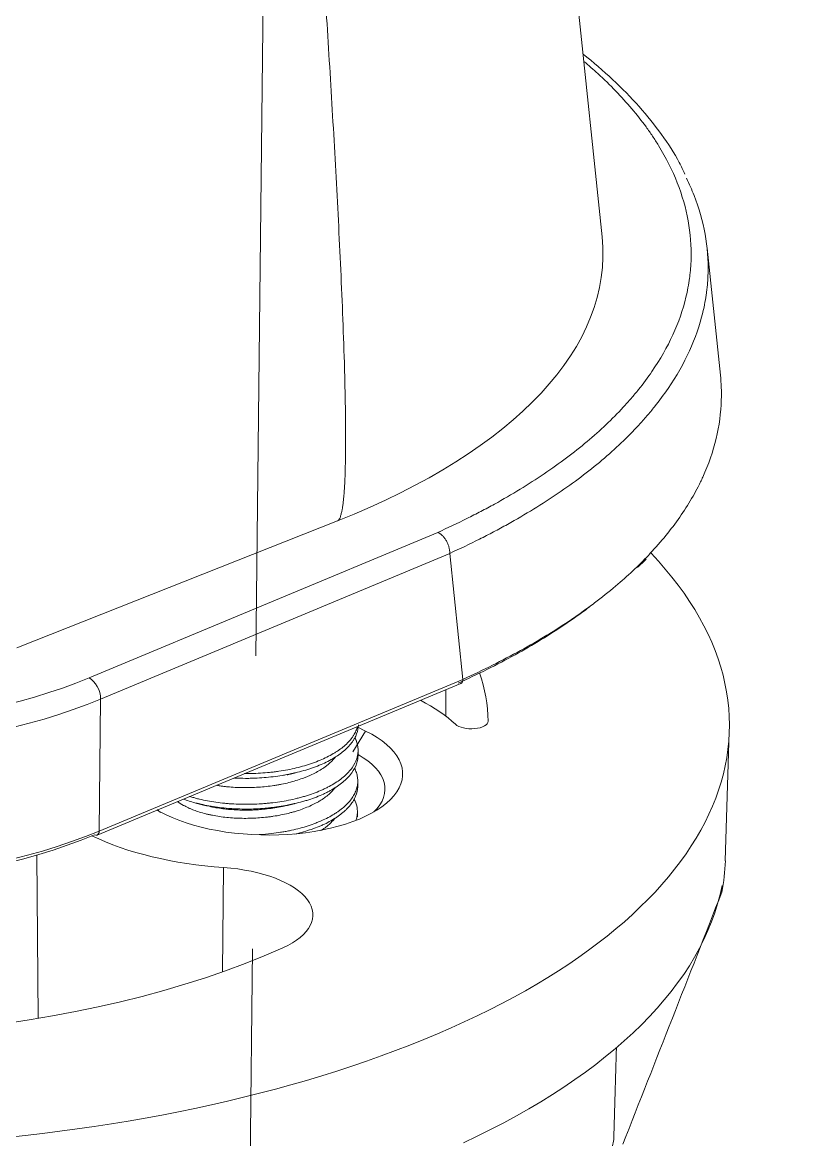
# Model space of a CAD drawing. Extents: x 8168 to 8762, y -18192 to -17772.
# Drawn here: x 8705.7 to 8728.6, y -17979.4 to -17946.98 of the extents above; entities that cross this region are included whole.
import ezdxf

# ---------------------------------------------------------------- set-up
doc = ezdxf.new("R2010")
doc.units = 0
doc.header["$MEASUREMENT"] = 0
doc.linetypes.add('CENTER', pattern=[47.5, 22, -8.5, 8.5, -8.5])
doc.linetypes.add('HIDDEN2', pattern=[4.7625, 3.175, -1.5875])
doc.layers.add('1', color=4, linetype='HIDDEN2')

msp = doc.modelspace()

# ---------------------------------------------------------------- linework, layer by layer
at = {"layer": '1', "color": 7, "linetype": 'Continuous', "lineweight": 18}
for p, q in [((8722.521, -17953.202), (8713.152, -17863.366)), ((8725.955, -17957.215), (8725.572, -17953.537)), ((8705.543, -17965.132), (8714.847, -17961.445)), ((8718.104, -17962.39), (8718.485, -17966.043)), ((8707.871, -17970.561), (8718.424, -17966.161)), ((8715.414, -17967.418), (8715.663, -17967.542)), ((8726.099, -17971.312), (8726.215, -17967.554)), ((8715.443, -17968.249), (8715.444, -17968.112)), ((8715.433, -17969.139), (8715.434, -17969.002)), ((8709.859, -17969.962), (8709.608, -17969.837)), ((8715.423, -17970.031), (8715.424, -17969.893))]:
    msp.add_line(p, q, dxfattribs=at)
at = {"layer": '1', "color": 1, "linetype": 'CENTER', "lineweight": 13}
msp.add_line((8712.724, -17943.363), (8711.979, -18009.334), dxfattribs=at)
at = {"layer": '1', "color": 1, "linetype": 'Continuous', "lineweight": 13}
for p, q in [((8707.637, -17966), (8717.76, -17961.779)), ((8718.104, -17962.39), (8707.974, -17966.614)), ((8707.931, -17970.444), (8718.485, -17966.044)), ((8717.993, -17967.113), (8717.988, -17966.343)), ((8707.974, -17966.614), (8707.931, -17970.444)), ((8715.663, -17967.542), (8715.287, -17968.142)), ((8706.159, -17975.881), (8706.122, -17971.141)), ((8711.513, -17974.527), (8711.539, -17971.502))]:
    msp.add_line(p, q, dxfattribs=at)
at = {"layer": '1', "color": 7, "linetype": 'Continuous', "lineweight": 18}
for centre, major_axis, ratio, start_param, end_param in [((8699.527, -17953.498), (-23.02, 0.26), 0.454517, 2.304077, 3.194179), ((8698.719, -17967.132), (-27.498, 0.311), 0.454517, 1.084525, 3.556336), ((8698.719, -17967.132), (-20.499, 0.232), 0.454517, 3.153318, 3.304334), ((8712.419, -17968.583), (-6.5, 0.073), 0.454517, 3.59816, 3.879305), ((8718.718, -17967.251), (-0.5, 0.006), 0.454517, 0.456567, 3.153318), ((8712.761, -17968.752), (3.977, -0.045), 0.454517, 3.899599, 7.041192), ((8712.756, -17969.197), (-3.468, 0.039), 0.454517, 2.712421, 3.83122), ((8699.041, -17966.231), (12.799, -0.145), 0.454517, 4.20575, 5.470396), ((8712.419, -17968.583), (-6.5, 0.073), 0.454517, 0.768529, 1.440078), ((8707.794, -17970.377), (-0.077, 0.185), 0.61236, 2.52909, 3.1416), ((8711.133, -17972.849), (3, -0.034), 0.454517, 5.506143, 7.723263), ((8698.677, -17970.891), (-27.425, 0.31), 0.454517, 3.059764, 3.132684), ((8698.679, -17970.694), (27.428, -0.31), 0.454517, 5.525107, 6.201082), ((8698.719, -17967.132), (20.499, -0.232), 0.454517, 4.362782, 5.506143), ((8702.292, -17612.503), (8.078, 793.146), 0.034558, 4.231838, 4.235624)]:
    msp.add_ellipse(centre, major_axis=major_axis, ratio=ratio, start_param=start_param, end_param=end_param, dxfattribs=at)
at = {"layer": '1', "color": 1, "linetype": 'Continuous', "lineweight": 13}
for centre, major_axis, ratio, start_param, end_param in [((8699.091, -17961.777), (-12.499, 0.141), 0.454517, 1.064157, 2.328803), ((8707.632, -17966.445), (-0.192, 0.461), 0.61236, 4.099887, 5.670683), ((8699.086, -17962.223), (12.999, -0.147), 0.454517, 4.20575, 5.470396), ((8699.043, -17966.053), (-12.999, 0.147), 0.454517, 1.064157, 2.328803), ((8707.794, -17970.377), (-0.077, 0.185), 0.61236, 3.1416, 4.099887), ((8698.594, -17978.273), (-24.35, 0.275), 0.454517, 2.397818, 3.064785)]:
    msp.add_ellipse(centre, major_axis=major_axis, ratio=ratio, start_param=start_param, end_param=end_param, dxfattribs=at)
at = {"layer": '1', "color": 7, "linetype": 'Continuous', "lineweight": 18}
for points, knots in [([(8708.299, -17870.941), (8708.635, -17874.684), (8708.968, -17878.428), (8709.63, -17885.919), (8709.959, -17889.666), (8710.61, -17897.162), (8710.932, -17900.912), (8711.57, -17908.416), (8711.885, -17912.17), (8712.349, -17917.805), (8712.503, -17919.684), (8712.806, -17923.444), (8712.956, -17925.325), (8713.252, -17929.089), (8713.398, -17930.972), (8713.684, -17934.741), (8713.824, -17936.627), (8714.029, -17939.458), (8714.096, -17940.403), (8714.228, -17942.293), (8714.293, -17943.238), (8714.42, -17945.131), (8714.482, -17946.078), (8714.602, -17947.975), (8714.66, -17948.924), (8714.771, -17950.824), (8714.824, -17951.776), (8714.896, -17953.207), (8714.919, -17953.684), (8714.963, -17954.64), (8714.983, -17955.119), (8715.02, -17956.078), (8715.037, -17956.559), (8715.057, -17957.282), (8715.063, -17957.523), (8715.073, -17958.006), (8715.077, -17958.249), (8715.082, -17958.734), (8715.083, -17958.978), (8715.082, -17959.344), (8715.081, -17959.466), (8715.077, -17959.712), (8715.075, -17959.835), (8715.067, -17960.081), (8715.063, -17960.205), (8715.054, -17960.391), (8715.05, -17960.454), (8715.042, -17960.578), (8715.038, -17960.641), (8715.027, -17960.767), (8715.021, -17960.83), (8715.01, -17960.925), (8715.006, -17960.957), (8714.997, -17961.02), (8714.992, -17961.052), (8714.982, -17961.116), (8714.976, -17961.148), (8714.962, -17961.213), (8714.954, -17961.245), (8714.94, -17961.293), (8714.935, -17961.309), (8714.924, -17961.342), (8714.917, -17961.357), (8714.906, -17961.38), (8714.902, -17961.388), (8714.893, -17961.403), (8714.888, -17961.41), (8714.877, -17961.423), (8714.872, -17961.429), (8714.863, -17961.436), (8714.859, -17961.439), (8714.853, -17961.443), (8714.85, -17961.444), (8714.847, -17961.445)], [0, 0, 0, 0, 0.125, 0.125, 0.25, 0.25, 0.375, 0.375, 0.5, 0.5, 0.5625, 0.5625, 0.625, 0.625, 0.6875, 0.6875, 0.75, 0.75, 0.78125, 0.78125, 0.8125, 0.8125, 0.84375, 0.84375, 0.875, 0.875, 0.90625, 0.90625, 0.921875, 0.921875, 0.9375, 0.9375, 0.953125, 0.953125, 0.960937, 0.960937, 0.96875, 0.96875, 0.976562, 0.976562, 0.980469, 0.980469, 0.984375, 0.984375, 0.988281, 0.988281, 0.990234, 0.990234, 0.992187, 0.992187, 0.994141, 0.994141, 0.995117, 0.995117, 0.996094, 0.996094, 0.99707, 0.99707, 0.998047, 0.998047, 0.998535, 0.998535, 0.999023, 0.999023, 0.999268, 0.999268, 0.999512, 0.999512, 0.999756, 0.999756, 0.999878, 0.999878, 1, 1, 1, 1]), ([(8724.922, -17951.386), (8724.874, -17951.274), (8724.69, -17950.884), (8724.258, -17950.228), (8723.616, -17949.421), (8722.853, -17948.643), (8722.272, -17948.144), (8721.97, -17947.903)], [0, 0, 0, 0, 0.088896, 0.314297, 0.54336, 0.775134, 1, 1, 1, 1]), ([(8724.973, -17951.507), (8725.054, -17951.672), (8725.127, -17951.837), (8725.338, -17952.375), (8725.445, -17952.749), (8725.581, -17953.501), (8725.61, -17953.879), (8725.596, -17954.354), (8725.589, -17954.496), (8725.575, -17954.639), (8725.565, -17954.734), (8725.559, -17954.782), (8725.528, -17955.014), (8725.494, -17955.198), (8725.45, -17955.38)], [0, 0, 0, 0, 0.129719, 0.129719, 0.421221, 0.421221, 0.712724, 0.712724, 0.7856, 0.822038, 0.822038, 0.858475, 0.858475, 1, 1, 1, 1]), ([(8723.866, -17962.447), (8723.904, -17962.406), (8723.942, -17962.366), (8724.297, -17961.981), (8724.578, -17961.63), (8724.945, -17961.093), (8725.058, -17960.912), (8725.214, -17960.638), (8725.288, -17960.501), (8725.357, -17960.362), (8725.402, -17960.27), (8725.424, -17960.223), (8725.615, -17959.805), (8725.743, -17959.433), (8725.922, -17958.685), (8725.972, -17958.31), (8725.99, -17957.696), (8725.981, -17957.457), (8725.956, -17957.218)], [0, 0, 0, 0, 0.024726, 0.024726, 0.235164, 0.235164, 0.340383, 0.340383, 0.392993, 0.419297, 0.419297, 0.445602, 0.445602, 0.65604, 0.65604, 0.866477, 0.866477, 1, 1, 1, 1]), ([(8717.76, -17961.779), (8717.763, -17961.781), (8717.766, -17961.782), (8717.771, -17961.785), (8717.774, -17961.786), (8717.783, -17961.791), (8717.789, -17961.794), (8717.806, -17961.805), (8717.817, -17961.812), (8717.839, -17961.828), (8717.85, -17961.837), (8717.872, -17961.856), (8717.893, -17961.876), (8717.914, -17961.898), (8717.934, -17961.921), (8717.944, -17961.933), (8717.972, -17961.971), (8717.989, -17961.998), (8718.013, -17962.04), (8718.02, -17962.054), (8718.035, -17962.084), (8718.042, -17962.099), (8718.06, -17962.144), (8718.071, -17962.175), (8718.083, -17962.221), (8718.087, -17962.237), (8718.094, -17962.268), (8718.096, -17962.283), (8718.102, -17962.329), (8718.105, -17962.359), (8718.104, -17962.388)], [0, 0, 0, 0, 0.015625, 0.015625, 0.03125, 0.03125, 0.0625, 0.0625, 0.125, 0.125, 0.1875, 0.1875, 0.25, 0.3125, 0.3125, 0.375, 0.375, 0.5, 0.5, 0.5625, 0.5625, 0.625, 0.625, 0.75, 0.75, 0.8125, 0.8125, 0.875, 0.875, 1, 1, 1, 1]), ([(8722.152, -17963.946), (8722.145, -17963.952), (8722.138, -17963.957), (8722.077, -17964.002), (8722.024, -17964.042), (8721.915, -17964.122), (8721.751, -17964.24), (8721.582, -17964.358), (8721.009, -17964.744), (8720.52, -17965.042), (8719.479, -17965.616), (8718.927, -17965.891), (8718.344, -17966.155)], [0, 0, 0, 0, 0.006557, 0.006557, 0.056229, 0.056229, 0.105901, 0.205245, 0.205245, 0.602623, 0.602623, 1, 1, 1, 1]), ([(8718.485, -17966.044), (8718.485, -17966.055), (8718.484, -17966.066), (8718.481, -17966.082), (8718.48, -17966.087), (8718.477, -17966.097), (8718.476, -17966.102), (8718.47, -17966.116), (8718.466, -17966.124), (8718.456, -17966.139), (8718.45, -17966.145), (8718.437, -17966.155), (8718.431, -17966.158), (8718.424, -17966.161)], [0, 0, 0, 0, 0.204551, 0.204551, 0.306826, 0.306826, 0.409101, 0.409101, 0.613652, 0.613652, 0.818202, 0.818202, 1, 1, 1, 1]), ([(8715.453, -17967.358), (8715.453, -17967.381), (8715.451, -17967.404), (8715.44, -17967.516), (8715.415, -17967.604), (8715.364, -17967.713), (8715.353, -17967.735), (8715.335, -17967.767), (8715.328, -17967.778), (8715.315, -17967.8), (8715.281, -17967.853), (8715.241, -17967.906), (8715.135, -17968.029), (8715.05, -17968.108), (8714.937, -17968.194), (8714.925, -17968.203), (8714.899, -17968.222), (8714.886, -17968.231), (8714.846, -17968.259), (8714.818, -17968.277), (8714.734, -17968.331), (8714.675, -17968.365), (8714.551, -17968.431), (8714.487, -17968.463), (8714.352, -17968.523), (8714.281, -17968.552), (8714.19, -17968.586), (8714.171, -17968.593), (8714.134, -17968.606), (8714.078, -17968.626), (8714.021, -17968.645), (8713.905, -17968.681), (8713.748, -17968.726), (8713.584, -17968.764), (8713.458, -17968.791), (8713.394, -17968.803), (8713.33, -17968.815), (8713.286, -17968.823), (8713.265, -17968.826), (8713.156, -17968.844), (8712.981, -17968.87), (8712.715, -17968.896), (8712.537, -17968.907), (8712.402, -17968.912), (8712.357, -17968.914), (8712.267, -17968.915), (8712.222, -17968.915), (8712.07, -17968.915), (8711.963, -17968.912), (8711.858, -17968.906)], [0, 0, 0, 0, 0.025974, 0.025974, 0.127435, 0.127435, 0.1528, 0.1528, 0.165483, 0.165483, 0.178166, 0.228896, 0.228896, 0.330357, 0.330357, 0.34304, 0.34304, 0.355722, 0.355722, 0.381088, 0.381088, 0.431818, 0.431818, 0.482549, 0.482549, 0.533279, 0.533279, 0.545962, 0.545962, 0.558644, 0.58401, 0.58401, 0.63474, 0.685471, 0.685471, 0.710836, 0.723519, 0.723519, 0.736201, 0.736201, 0.786932, 0.837662, 0.888393, 0.888393, 0.913758, 0.913758, 0.939123, 0.939123, 1, 1, 1, 1]), ([(8712.149, -17968.777), (8712.169, -17968.777), (8712.234, -17968.777), (8712.298, -17968.776), (8712.522, -17968.771), (8712.7, -17968.761), (8712.922, -17968.738), (8712.988, -17968.731), (8713.054, -17968.722), (8713.099, -17968.716), (8713.121, -17968.713), (8713.231, -17968.697), (8713.317, -17968.683), (8713.572, -17968.634), (8713.735, -17968.594), (8713.932, -17968.536), (8713.971, -17968.524), (8714.048, -17968.499), (8714.086, -17968.486), (8714.198, -17968.446), (8714.27, -17968.418), (8714.409, -17968.36), (8714.476, -17968.329), (8714.604, -17968.265), (8714.666, -17968.232), (8714.754, -17968.181), (8714.783, -17968.163), (8714.839, -17968.127), (8714.866, -17968.109), (8714.944, -17968.054), (8714.993, -17968.016), (8715.129, -17967.9), (8715.206, -17967.82), (8715.284, -17967.713), (8715.299, -17967.692), (8715.326, -17967.649), (8715.339, -17967.627), (8715.374, -17967.562), (8715.398, -17967.507), (8715.416, -17967.452), (8715.419, -17967.442)], [0, 0, 0, 0, 0.012972, 0.042453, 0.042453, 0.160377, 0.160377, 0.189859, 0.204599, 0.204599, 0.21934, 0.21934, 0.278302, 0.278302, 0.396227, 0.396227, 0.425708, 0.425708, 0.455189, 0.455189, 0.514151, 0.514151, 0.573113, 0.573113, 0.632076, 0.632076, 0.661557, 0.661557, 0.691038, 0.691038, 0.75, 0.75, 0.867925, 0.867925, 0.897406, 0.897406, 0.926887, 0.926887, 0.985849, 1, 1, 1, 1]), ([(8710.552, -17969.438), (8710.575, -17969.445), (8710.598, -17969.453), (8710.657, -17969.47), (8710.693, -17969.481), (8710.768, -17969.501), (8710.805, -17969.51), (8710.996, -17969.556), (8711.155, -17969.586), (8711.404, -17969.621), (8711.488, -17969.631), (8711.617, -17969.644), (8711.661, -17969.647), (8711.748, -17969.654), (8711.792, -17969.656), (8712.012, -17969.668), (8712.19, -17969.67), (8712.458, -17969.663), (8712.547, -17969.659), (8712.682, -17969.65), (8712.727, -17969.646), (8712.817, -17969.638), (8712.862, -17969.634), (8713.083, -17969.61), (8713.256, -17969.584), (8713.51, -17969.534), (8713.593, -17969.515), (8713.717, -17969.484), (8713.758, -17969.474), (8713.838, -17969.452), (8713.877, -17969.44), (8714.072, -17969.381), (8714.219, -17969.327), (8714.392, -17969.253), (8714.426, -17969.238), (8714.492, -17969.207), (8714.525, -17969.19), (8714.621, -17969.142), (8714.682, -17969.108), (8714.855, -17969.004), (8714.957, -17968.931), (8715.069, -17968.833), (8715.09, -17968.813), (8715.121, -17968.783), (8715.131, -17968.773), (8715.151, -17968.753), (8715.199, -17968.702), (8715.242, -17968.649), (8715.331, -17968.523), (8715.376, -17968.436), (8715.409, -17968.335), (8715.412, -17968.324), (8715.418, -17968.301), (8715.421, -17968.29), (8715.429, -17968.256), (8715.433, -17968.234), (8715.443, -17968.166), (8715.446, -17968.122), (8715.441, -17967.988), (8715.422, -17967.899), (8715.383, -17967.799), (8715.378, -17967.788), (8715.368, -17967.765), (8715.363, -17967.754), (8715.357, -17967.742), (8715.357, -17967.742)], [0, 0, 0, 0, 0.011781, 0.011781, 0.029741, 0.029741, 0.047701, 0.047701, 0.11954, 0.11954, 0.15546, 0.15546, 0.173419, 0.173419, 0.191379, 0.191379, 0.263218, 0.263218, 0.299138, 0.299138, 0.317098, 0.317098, 0.335057, 0.335057, 0.406896, 0.406896, 0.442816, 0.442816, 0.460776, 0.460776, 0.478735, 0.478735, 0.550574, 0.550574, 0.568534, 0.568534, 0.586494, 0.586494, 0.622414, 0.622414, 0.694253, 0.694253, 0.712212, 0.712212, 0.721192, 0.721192, 0.730172, 0.766092, 0.766092, 0.837931, 0.837931, 0.846911, 0.846911, 0.855891, 0.855891, 0.87385, 0.87385, 0.90977, 0.90977, 0.981609, 0.981609, 0.990589, 0.990589, 0.999569, 1, 1, 1, 1]), ([(8715.443, -17968.253), (8715.443, -17968.267), (8715.442, -17968.281), (8715.439, -17968.317), (8715.437, -17968.339), (8715.43, -17968.384), (8715.425, -17968.407), (8715.408, -17968.474), (8715.393, -17968.517), (8715.336, -17968.648), (8715.282, -17968.733), (8715.196, -17968.837), (8715.178, -17968.858), (8715.139, -17968.899), (8715.119, -17968.919), (8715.057, -17968.979), (8714.967, -17969.057), (8714.812, -17969.168), (8714.695, -17969.238), (8714.618, -17969.281), (8714.603, -17969.289), (8714.571, -17969.306), (8714.523, -17969.33), (8714.474, -17969.354), (8714.374, -17969.4), (8714.236, -17969.458), (8714.088, -17969.51), (8713.974, -17969.547), (8713.915, -17969.565), (8713.856, -17969.582), (8713.816, -17969.593), (8713.796, -17969.599), (8713.614, -17969.648), (8713.447, -17969.684), (8713.19, -17969.728), (8713.103, -17969.741), (8712.971, -17969.758), (8712.927, -17969.764), (8712.86, -17969.771), (8712.838, -17969.773), (8712.793, -17969.778), (8712.681, -17969.788), (8712.569, -17969.795), (8712.391, -17969.804), (8712.302, -17969.806), (8712.124, -17969.806), (8712.035, -17969.805), (8711.924, -17969.8), (8711.902, -17969.799), (8711.857, -17969.797), (8711.835, -17969.796), (8711.769, -17969.792), (8711.725, -17969.789), (8711.508, -17969.771), (8711.34, -17969.75), (8711.097, -17969.71), (8711.017, -17969.695), (8710.92, -17969.674), (8710.9, -17969.669), (8710.861, -17969.661), (8710.804, -17969.647), (8710.748, -17969.633), (8710.593, -17969.591), (8710.482, -17969.556), (8710.377, -17969.517)], [0, 0, 0, 0, 0.011728, 0.011728, 0.031018, 0.031018, 0.050308, 0.050308, 0.088889, 0.088889, 0.166049, 0.166049, 0.185339, 0.185339, 0.204629, 0.204629, 0.24321, 0.28179, 0.32037, 0.32037, 0.330015, 0.330015, 0.33966, 0.35895, 0.35895, 0.397531, 0.436111, 0.436111, 0.455401, 0.465046, 0.465046, 0.474691, 0.474691, 0.551852, 0.551852, 0.590432, 0.590432, 0.609722, 0.609722, 0.619367, 0.619367, 0.629012, 0.667592, 0.667592, 0.706173, 0.706173, 0.744753, 0.744753, 0.754398, 0.754398, 0.764043, 0.764043, 0.783333, 0.783333, 0.860494, 0.860494, 0.899074, 0.899074, 0.908719, 0.908719, 0.918364, 0.937654, 0.937654, 1, 1, 1, 1]), ([(8711.339, -17969.117), (8711.373, -17969.123), (8711.406, -17969.128), (8711.476, -17969.139), (8711.511, -17969.143), (8711.582, -17969.152), (8711.618, -17969.156), (8711.799, -17969.174), (8711.946, -17969.182), (8712.171, -17969.185), (8712.247, -17969.185), (8712.4, -17969.181), (8712.476, -17969.177), (8712.704, -17969.162), (8712.854, -17969.146), (8713.039, -17969.118), (8713.076, -17969.112), (8713.15, -17969.099), (8713.186, -17969.093), (8713.295, -17969.071), (8713.366, -17969.055), (8713.575, -17969.003), (8713.708, -17968.962), (8713.866, -17968.904), (8713.898, -17968.892), (8713.96, -17968.868), (8713.99, -17968.855), (8714.079, -17968.817), (8714.135, -17968.79), (8714.298, -17968.707), (8714.397, -17968.647), (8714.496, -17968.575), (8714.507, -17968.567), (8714.529, -17968.551), (8714.56, -17968.526), (8714.59, -17968.501), (8714.647, -17968.451), (8714.706, -17968.392), (8714.756, -17968.332), (8714.775, -17968.307)], [0, 0, 0, 0, 0.026848, 0.026848, 0.054357, 0.054357, 0.081866, 0.081866, 0.191901, 0.191901, 0.246919, 0.246919, 0.301936, 0.301936, 0.411972, 0.411972, 0.43948, 0.43948, 0.466989, 0.466989, 0.522007, 0.522007, 0.632042, 0.632042, 0.659551, 0.659551, 0.68706, 0.68706, 0.742077, 0.742077, 0.852112, 0.852112, 0.865867, 0.865867, 0.879621, 0.90713, 0.90713, 0.962147, 1, 1, 1, 1]), ([(8712.573, -17970.547), (8712.693, -17970.54), (8712.813, -17970.53), (8713.019, -17970.506), (8713.106, -17970.494), (8713.215, -17970.477), (8713.237, -17970.474), (8713.28, -17970.466), (8713.302, -17970.462), (8713.367, -17970.451), (8713.41, -17970.442), (8713.621, -17970.399), (8713.782, -17970.358), (8714.014, -17970.285), (8714.09, -17970.26), (8714.182, -17970.225), (8714.2, -17970.218), (8714.237, -17970.204), (8714.291, -17970.183), (8714.343, -17970.161), (8714.445, -17970.115), (8714.511, -17970.084), (8714.636, -17970.019), (8714.695, -17969.985), (8714.781, -17969.933), (8714.822, -17969.906), (8714.862, -17969.879), (8714.888, -17969.86), (8714.901, -17969.851), (8714.965, -17969.804), (8715.012, -17969.766), (8715.142, -17969.648), (8715.215, -17969.566), (8715.288, -17969.46), (8715.301, -17969.438), (8715.326, -17969.395), (8715.338, -17969.373), (8715.37, -17969.307), (8715.405, -17969.218), (8715.423, -17969.129), (8715.434, -17969.04), (8715.436, -17968.995), (8715.432, -17968.927), (8715.43, -17968.905), (8715.423, -17968.86), (8715.418, -17968.837), (8715.402, -17968.77), (8715.388, -17968.726), (8715.361, -17968.663), (8715.353, -17968.644), (8715.343, -17968.625)], [0, 0, 0, 0, 0.067961, 0.067961, 0.118527, 0.118527, 0.131169, 0.131169, 0.143811, 0.143811, 0.169094, 0.169094, 0.270227, 0.270227, 0.320793, 0.320793, 0.333434, 0.333434, 0.346076, 0.371359, 0.371359, 0.421926, 0.421926, 0.472492, 0.472492, 0.497775, 0.510417, 0.510417, 0.523058, 0.523058, 0.573625, 0.573625, 0.674757, 0.674757, 0.70004, 0.70004, 0.725324, 0.725324, 0.77589, 0.826456, 0.826456, 0.877023, 0.877023, 0.902306, 0.902306, 0.927589, 0.927589, 0.978155, 0.978155, 1, 1, 1, 1]), ([(8710.203, -17969.583), (8710.255, -17969.624), (8710.314, -17969.662), (8710.423, -17969.723), (8710.469, -17969.747), (8710.531, -17969.775), (8710.543, -17969.781), (8710.569, -17969.792), (8710.581, -17969.797), (8710.62, -17969.813), (8710.647, -17969.824), (8710.781, -17969.875), (8710.898, -17969.912), (8711.055, -17969.952), (8711.087, -17969.959), (8711.152, -17969.974), (8711.185, -17969.981), (8711.285, -17970.001), (8711.353, -17970.013), (8711.561, -17970.044), (8711.704, -17970.058), (8711.89, -17970.069), (8711.927, -17970.07), (8712.002, -17970.073), (8712.04, -17970.074), (8712.153, -17970.076), (8712.229, -17970.075), (8712.455, -17970.07), (8712.607, -17970.06), (8712.796, -17970.04), (8712.834, -17970.036), (8712.909, -17970.026), (8712.947, -17970.021), (8713.058, -17970.005), (8713.204, -17969.979), (8713.346, -17969.948), (8713.45, -17969.922), (8713.485, -17969.913), (8713.554, -17969.894), (8713.588, -17969.885), (8713.757, -17969.834), (8713.883, -17969.788), (8714.06, -17969.711), (8714.117, -17969.685), (8714.199, -17969.643), (8714.226, -17969.629), (8714.265, -17969.607), (8714.278, -17969.6), (8714.304, -17969.585), (8714.317, -17969.578), (8714.429, -17969.51), (8714.517, -17969.447), (8714.632, -17969.346), (8714.676, -17969.303), (8714.716, -17969.259), (8714.731, -17969.241), (8714.739, -17969.232), (8714.759, -17969.206), (8714.772, -17969.19), (8714.784, -17969.173)], [0, 0, 0, 0, 0.059674, 0.059674, 0.098932, 0.098932, 0.108747, 0.108747, 0.118562, 0.118562, 0.138191, 0.138191, 0.216709, 0.216709, 0.236338, 0.236338, 0.255967, 0.255967, 0.295226, 0.295226, 0.373744, 0.373744, 0.393373, 0.393373, 0.413003, 0.413003, 0.452261, 0.452261, 0.530779, 0.530779, 0.550408, 0.550408, 0.570038, 0.570038, 0.609297, 0.648555, 0.648555, 0.668185, 0.668185, 0.687814, 0.687814, 0.766332, 0.766332, 0.805591, 0.805591, 0.82522, 0.82522, 0.835035, 0.835035, 0.844849, 0.844849, 0.923367, 0.923367, 0.962626, 0.97244, 0.97244, 0.982255, 0.982255, 1, 1, 1, 1]), ([(8715.433, -17969.142), (8715.433, -17969.149), (8715.432, -17969.156), (8715.428, -17969.253), (8715.409, -17969.341), (8715.364, -17969.452), (8715.354, -17969.474), (8715.332, -17969.517), (8715.32, -17969.539), (8715.282, -17969.603), (8715.223, -17969.687), (8715.15, -17969.769), (8715.09, -17969.829), (8715.068, -17969.849), (8715.024, -17969.889), (8715.001, -17969.909), (8714.929, -17969.967), (8714.828, -17970.042), (8714.714, -17970.112), (8714.594, -17970.18), (8714.531, -17970.213), (8714.432, -17970.26), (8714.398, -17970.275), (8714.329, -17970.305), (8714.294, -17970.319), (8714.115, -17970.39), (8713.964, -17970.44), (8713.735, -17970.504), (8713.662, -17970.522), (8713.588, -17970.539)], [0, 0, 0, 0, 0.012255, 0.012255, 0.165441, 0.165441, 0.203738, 0.203738, 0.242034, 0.242034, 0.318628, 0.395221, 0.395221, 0.433517, 0.433517, 0.471814, 0.471814, 0.548407, 0.625, 0.625, 0.701593, 0.701593, 0.73989, 0.73989, 0.778186, 0.778186, 0.931373, 0.931373, 1, 1, 1, 1]), ([(8715.386, -17970.125), (8715.389, -17970.114), (8715.393, -17970.102), (8715.402, -17970.069), (8715.41, -17970.035), (8715.415, -17970.001), (8715.418, -17969.979), (8715.42, -17969.967), (8715.425, -17969.911), (8715.425, -17969.866), (8715.414, -17969.732), (8715.391, -17969.643), (8715.345, -17969.54), (8715.337, -17969.524), (8715.33, -17969.509)], [0, 0, 0, 0, 0.055555, 0.055555, 0.164062, 0.218316, 0.218316, 0.272569, 0.272569, 0.489583, 0.489583, 0.923611, 0.923611, 1, 1, 1, 1]), ([(8713.376, -17969.701), (8713.369, -17969.702), (8713.362, -17969.704), (8713.319, -17969.714), (8713.283, -17969.722), (8713.175, -17969.744), (8713.103, -17969.757), (8712.883, -17969.793), (8712.734, -17969.811), (8712.544, -17969.825), (8712.506, -17969.827), (8712.43, -17969.832), (8712.392, -17969.833), (8712.278, -17969.837), (8712.203, -17969.838), (8711.978, -17969.835), (8711.831, -17969.828), (8711.649, -17969.811), (8711.613, -17969.807), (8711.542, -17969.799), (8711.506, -17969.794), (8711.402, -17969.78), (8711.265, -17969.758), (8711.135, -17969.731), (8711.04, -17969.708), (8711.009, -17969.7), (8710.976, -17969.692), (8710.974, -17969.691), (8710.972, -17969.691)], [0, 0, 0, 0, 0.00898, 0.00898, 0.053879, 0.053879, 0.143678, 0.143678, 0.323276, 0.323276, 0.368175, 0.368175, 0.413074, 0.413074, 0.502873, 0.502873, 0.682471, 0.682471, 0.72737, 0.72737, 0.77227, 0.77227, 0.862069, 0.951867, 0.951867, 0.996767, 0.996767, 1, 1, 1, 1]), ([(8714.367, -17970.431), (8714.397, -17970.412), (8714.426, -17970.393), (8714.476, -17970.357), (8714.508, -17970.333), (8714.539, -17970.308), (8714.559, -17970.291), (8714.569, -17970.283), (8714.618, -17970.241), (8714.653, -17970.206), (8714.715, -17970.14), (8714.741, -17970.108), (8714.765, -17970.075)], [0, 0, 0, 0, 0.177272, 0.177272, 0.319317, 0.39034, 0.39034, 0.461363, 0.461363, 0.745453, 0.745453, 1, 1, 1, 1])]:
    msp.add_open_spline(points, degree=3, knots=knots, dxfattribs=at)
at = {"layer": '1', "color": 1, "linetype": 'Continuous', "lineweight": 13}
for points, knots in [([(8717.76, -17961.779), (8718.048, -17961.649), (8718.329, -17961.515), (8718.74, -17961.31), (8718.875, -17961.241), (8719.14, -17961.102), (8719.27, -17961.032), (8719.913, -17960.678), (8720.393, -17960.385), (8721.289, -17959.779), (8721.705, -17959.467), (8722.47, -17958.824), (8722.82, -17958.492), (8723.176, -17958.108), (8723.215, -17958.065), (8723.292, -17957.979), (8723.405, -17957.851), (8723.513, -17957.721), (8723.721, -17957.461), (8723.85, -17957.287), (8724.21, -17956.761), (8724.412, -17956.407), (8724.741, -17955.689), (8724.868, -17955.326), (8725.001, -17954.775), (8725.036, -17954.59), (8725.067, -17954.357), (8725.073, -17954.311), (8725.083, -17954.218), (8725.096, -17954.078), (8725.104, -17953.939), (8725.117, -17953.476), (8725.088, -17953.106), (8724.955, -17952.371), (8724.85, -17952.005), (8724.563, -17951.277), (8724.381, -17950.914), (8724.132, -17950.508), (8724.104, -17950.463), (8724.046, -17950.373), (8723.957, -17950.239), (8723.864, -17950.105), (8723.67, -17949.839), (8723.532, -17949.664), (8723.092, -17949.143), (8722.764, -17948.804), (8722.27, -17948.352), (8722.135, -17948.233), (8721.995, -17948.116)], [0, 0, 0, 0, 0.037425, 0.037425, 0.056138, 0.056138, 0.07485, 0.07485, 0.149701, 0.149701, 0.224551, 0.224551, 0.299401, 0.299401, 0.308757, 0.308757, 0.318114, 0.336826, 0.336826, 0.374252, 0.374252, 0.449102, 0.449102, 0.523952, 0.523952, 0.561377, 0.561377, 0.570734, 0.570734, 0.58009, 0.598802, 0.598802, 0.673653, 0.673653, 0.748503, 0.748503, 0.823353, 0.823353, 0.83271, 0.83271, 0.842066, 0.860778, 0.860778, 0.898204, 0.898204, 0.973054, 0.973054, 1, 1, 1, 1]), ([(8725.45, -17955.38), (8725.449, -17955.386), (8725.448, -17955.391), (8725.356, -17955.773), (8725.226, -17956.145), (8724.891, -17956.88), (8724.685, -17957.243), (8724.318, -17957.782), (8724.186, -17957.96), (8723.973, -17958.226), (8723.863, -17958.359), (8723.748, -17958.491), (8723.67, -17958.579), (8723.63, -17958.623), (8723.267, -17959.016), (8722.91, -17959.356), (8722.129, -17960.016), (8721.705, -17960.336), (8720.791, -17960.957), (8720.3, -17961.258), (8719.645, -17961.621), (8719.512, -17961.693), (8719.241, -17961.836), (8719.104, -17961.907), (8718.685, -17962.117), (8718.398, -17962.254), (8718.104, -17962.388)], [0, 0, 0, 0, 0.002067, 0.002067, 0.144629, 0.144629, 0.287191, 0.287191, 0.358472, 0.358472, 0.394112, 0.411932, 0.411932, 0.429753, 0.429753, 0.572314, 0.572314, 0.714876, 0.714876, 0.857438, 0.857438, 0.893079, 0.893079, 0.928719, 0.928719, 1, 1, 1, 1]), ([(8718.485, -17966.043), (8719.073, -17965.776), (8719.629, -17965.498), (8720.678, -17964.919), (8721.171, -17964.618), (8721.748, -17964.227), (8721.918, -17964.109), (8722.084, -17963.989), (8722.193, -17963.909), (8722.248, -17963.868), (8722.516, -17963.666), (8722.721, -17963.503), (8723.261, -17963.046), (8723.578, -17962.749), (8723.866, -17962.447)], [0, 0, 0, 0, 0.257566, 0.257566, 0.515132, 0.515132, 0.579523, 0.611719, 0.611719, 0.643915, 0.643915, 0.772698, 0.772698, 1, 1, 1, 1])]:
    msp.add_open_spline(points, degree=3, knots=knots, dxfattribs=at)
at = {"layer": '1', "color": 7, "linetype": 'Continuous', "lineweight": 18}
for points, degree in [([(8718.104, -17962.388), (8718.104, -17962.389), (8718.104, -17962.39), (8718.104, -17962.39)], 3), ([(8723.557, -17962.796), (8723.807, -17962.554)], 1), ([(8718.485, -17966.044), (8718.485, -17966.043), (8718.485, -17966.043), (8718.485, -17966.043)], 3), ([(8713.388, -17968.81), (8713.504, -17968.782), (8713.627, -17968.754)], 2), ([(8710.748, -17969.633), (8710.863, -17969.662), (8710.987, -17969.695)], 2), ([(8713.378, -17969.7), (8713.494, -17969.673), (8713.617, -17969.644)], 2), ([(8709.624, -17969.82), (8709.651, -17969.849), (8709.68, -17969.876), (8709.711, -17969.904)], 3), ([(8723.126, -17979.529), (8724.084, -17977.093), (8725.041, -17974.656), (8725.998, -17972.219)], 3)]:
    msp.add_open_spline(points, degree=degree, dxfattribs=at)
msp.add_rational_spline([(8725.998, -17972.219), (8726.001, -17972.122), (8726.004, -17972.026)], [0.499998079817, 0.500001920183, 0.499998079817], degree=2, dxfattribs=at)

doc.saveas('drawing.dxf')
